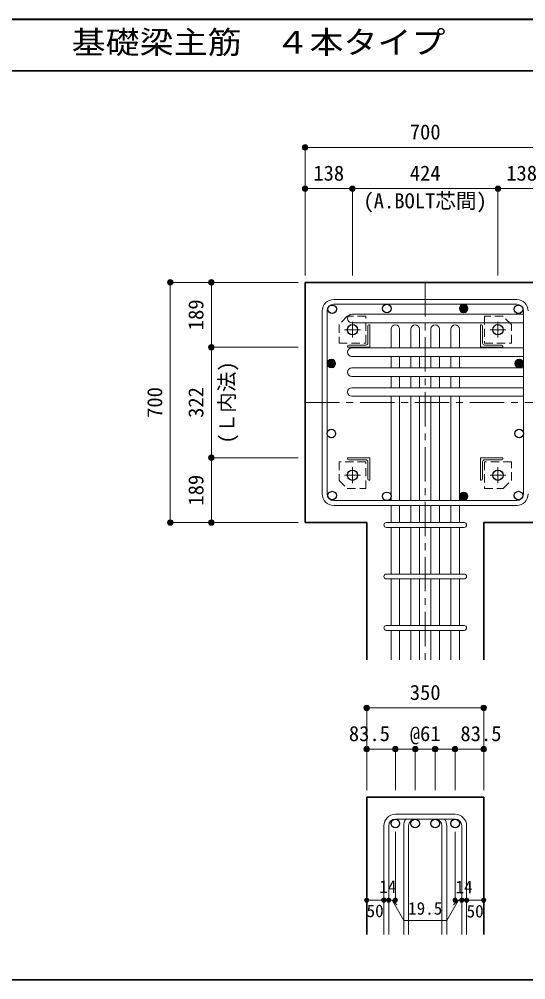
# Model space of a CAD drawing. Units: millimetres at full size, sheet at 1:20. Extents: x -3982 to 3969, y -2797 to 2801.
# Drawn here: x -705 to 771, y 2 to 2801 of the extents above; entities that cross this region are included whole.
import ezdxf
from ezdxf.enums import TextEntityAlignment as Align

# ---------------------------------------------------------------- set-up
doc = ezdxf.new("R2010")
doc.units = ezdxf.units.MM
doc.header["$LTSCALE"] = 20
doc.header["$PDMODE"] = 32
doc.header["$PDSIZE"] = 12
doc.linetypes.add('CHAIN1', pattern=[8, 5, -1, 1, -1])
doc.linetypes.add('DASHED1', pattern=[1.8, 1.2, -0.6])
for name, color, linetype, lineweight in [('6-1_躯体線', 2, 'Continuous', 35), ('6-2_A.Bolt_', 4, 'Continuous', 9), ('6-3_柱型主筋', 4, 'Continuous', 9), ('6-4_フープ', 7, 'Continuous', 18), ('6-5_梁主筋', 7, 'Continuous', 18), ('6-6_S.T.P.', 7, 'Continuous', 18), ('6-7_文字', 7, 'Continuous', 18), ('6-9', 4, 'DASHED1', 9), ('6-D_寸法', 4, 'Continuous', 9), ('F-0_枠', 6, 'Continuous', 40)]:
    doc.layers.add(name, color=color, linetype=linetype, lineweight=lineweight)
doc.styles.add('ＭＳ ゴシック', font='')
doc.styles.get('ＭＳ ゴシック').set_extended_font_data('MS Gothic')

msp = doc.modelspace()

# ---------------------------------------------------------------- linework, layer by layer
at = {"layer": '6-1_躯体線'}
for p, q in [((1228.29, 2034.12), (128.29, 2034.12)), ((128.29, 1334.12), (128.29, 2034.12)), ((648.79, 934.12), (648.79, 1334.12)), ((828.29, 1334.12), (648.79, 1334.12)), ((307.79, 534.12), (307.79, 134.12)), ((307.79, 534.12), (648.79, 534.12)), ((648.79, 534.12), (648.79, 134.12))]:
    msp.add_line(p, q, dxfattribs=at)
msp.add_lwpolyline([(307.79, 934.12), (307.79, 1334.12), (128.29, 1334.12)], dxfattribs=at)
at = {"layer": '6-2_A.Bolt_', "linetype": 'CHAIN1'}
for p, q in [((266.29, 1872.92), (266.29, 1919.42)), ((690.29, 1872.92), (690.29, 1919.42)), ((289.49, 1896.13), (242.99, 1896.13)), ((667.09, 1896.12), (713.59, 1896.12)), ((266.29, 1495.32), (266.29, 1448.83)), ((690.29, 1495.32), (690.29, 1448.82)), ((289.49, 1472.12), (242.99, 1472.12)), ((667.09, 1472.12), (713.59, 1472.12))]:
    msp.add_line(p, q, dxfattribs=at)
at = {"layer": '6-2_A.Bolt_'}
for p, q in [((311.29, 1907.12), (311.29, 1857.13)), ((317.29, 1910.12), (314.29, 1910.12)), ((317.29, 1910.12), (317.29, 1845.12)), ((639.29, 1910.12), (642.29, 1910.12)), ((639.29, 1910.12), (639.29, 1845.12)), ((645.29, 1907.12), (645.29, 1857.12)), ((252.29, 1845.12), (252.29, 1848.13)), ((255.29, 1851.12), (305.29, 1851.12)), ((701.29, 1851.12), (651.29, 1851.12)), ((704.29, 1845.12), (704.29, 1848.12)), ((252.29, 1845.12), (317.29, 1845.12)), ((704.29, 1845.12), (639.29, 1845.12)), ((252.29, 1523.12), (317.29, 1523.12)), ((252.29, 1523.12), (252.29, 1520.12)), ((255.29, 1517.12), (305.29, 1517.12)), ((317.29, 1458.12), (317.29, 1523.12)), ((704.29, 1523.12), (639.29, 1523.12)), ((639.29, 1458.12), (639.29, 1523.12)), ((701.29, 1517.12), (651.29, 1517.12)), ((704.29, 1523.12), (704.29, 1520.12)), ((311.29, 1461.12), (311.29, 1511.12)), ((645.29, 1461.12), (645.29, 1511.12)), ((317.29, 1458.12), (314.29, 1458.12)), ((639.29, 1458.12), (642.29, 1458.12))]:
    msp.add_line(p, q, dxfattribs=at)
at = {"layer": '6-2_A.Bolt_', "color": 3, "lineweight": 25}
for centre in [(266.29, 1896.13), (690.29, 1896.12), (266.29, 1472.12), (690.29, 1472.12)]:
    msp.add_circle(centre, 15, dxfattribs=at)
at = {"layer": '6-2_A.Bolt_'}
for centre, radius, start, end in [((314.29, 1907.12), 3, 90, 180), ((642.29, 1907.12), 3, 0, 90), ((255.29, 1848.13), 3, 90, 180), ((305.29, 1857.13), 6, 270, 0), ((651.29, 1857.12), 6, 180, 270), ((701.29, 1848.12), 3, 0, 90), ((255.29, 1520.12), 3, 180, 270), ((305.29, 1511.12), 6, 0, 90), ((651.29, 1511.12), 6, 90, 180), ((701.29, 1520.12), 3, 270, 0), ((314.29, 1461.12), 3, 180, 270), ((642.29, 1461.12), 3, 270, 0)]:
    msp.add_arc(centre, radius, start, end, dxfattribs=at)
at = {"layer": '6-3_柱型主筋', "color": 3, "lineweight": 25}
for centre in [(206.84, 1955.57), (366.29, 1957.62), (749.74, 1955.57), (204.79, 1593.64), (751.79, 1593.64), (206.84, 1412.67), (366.29, 1410.62), (749.74, 1412.67)]:
    msp.add_circle(centre, 12.5, dxfattribs=at)
at = {"layer": '6-3_柱型主筋'}
for centre, radius in [((590.29, 1957.62), 12.5), ((590.29, 1957.62), 11), ((590.29, 1957.62), 9.5), ((590.29, 1957.62), 8), ((590.29, 1957.62), 6.5), ((590.29, 1957.62), 5), ((590.29, 1957.62), 3.5), ((590.29, 1957.62), 2), ((590.29, 1957.62), 0.5), ((204.79, 1797.62), 12.5), ((204.79, 1797.62), 11), ((204.79, 1797.62), 9.5), ((204.79, 1797.62), 8), ((204.79, 1797.62), 6.5), ((204.79, 1797.62), 5), ((204.79, 1797.62), 3.5), ((204.79, 1797.62), 2), ((204.79, 1797.62), 0.5), ((751.79, 1797.62), 12.5), ((751.79, 1797.62), 11), ((751.79, 1797.62), 9.5), ((751.79, 1797.62), 8), ((751.79, 1797.62), 6.5), ((751.79, 1797.62), 5), ((751.79, 1797.62), 3.5), ((751.79, 1797.62), 2), ((751.79, 1797.62), 0.5), ((590.29, 1410.62), 12.5), ((590.29, 1410.62), 11), ((590.29, 1410.62), 9.5), ((590.29, 1410.62), 8), ((590.29, 1410.62), 6.5), ((590.29, 1410.62), 5), ((590.29, 1410.62), 3.5), ((590.29, 1410.62), 2), ((590.29, 1410.62), 0.5)]:
    msp.add_circle(centre, radius, dxfattribs=at)
at = {"layer": '6-4_フープ'}
for p, q in [((744.79, 1984.12), (211.79, 1984.12)), ((744.79, 1970.12), (211.79, 1970.12)), ((178.29, 1417.62), (178.29, 1950.62)), ((192.29, 1417.62), (192.29, 1950.62)), ((764.29, 1417.62), (764.29, 1950.62)), ((744.79, 1398.12), (211.79, 1398.12)), ((744.79, 1384.12), (211.79, 1384.12))]:
    msp.add_line(p, q, dxfattribs=at)
for centre, radius, start, end in [((211.79, 1950.62), 33.5, 90, 180), ((211.79, 1950.62), 19.5, 90, 180), ((744.79, 1950.62), 33.5, 0, 90), ((744.79, 1950.62), 19.5, 0, 90), ((211.79, 1417.62), 33.5, 180, 270), ((211.79, 1417.62), 19.5, 180, 270), ((744.79, 1417.62), 19.5, 270, 0), ((744.79, 1417.62), 33.5, 270, 0)]:
    msp.add_arc(centre, radius, start, end, dxfattribs=at)
at = {"layer": '6-5_梁主筋'}
for p, q in [((264.79, 1941.07), (764.29, 1941.07)), ((264.79, 1916.07), (764.29, 1916.07)), ((378.79, 1897.62), (378.79, 1843.12)), ((403.79, 1897.62), (403.79, 1843.12)), ((436.79, 1897.62), (436.79, 1843.12)), ((461.79, 1897.62), (461.79, 1843.12)), ((494.79, 1897.62), (494.79, 1843.12)), ((519.79, 1897.62), (519.79, 1843.12)), ((552.79, 1897.62), (552.79, 1843.12)), ((577.79, 1897.62), (577.79, 1843.12)), ((264.79, 1843.12), (764.29, 1843.12)), ((264.79, 1818.12), (764.29, 1818.12)), ((378.79, 1818.12), (378.79, 1785.12)), ((403.79, 1818.12), (403.79, 1785.12)), ((436.79, 1818.12), (436.79, 1785.12)), ((461.79, 1818.12), (461.79, 1785.12)), ((494.79, 1818.12), (494.79, 1785.12)), ((519.79, 1818.12), (519.79, 1785.12)), ((552.79, 1818.12), (552.79, 1785.12)), ((577.79, 1818.12), (577.79, 1785.12)), ((264.79, 1785.12), (764.29, 1785.12)), ((264.79, 1760.12), (764.29, 1760.12)), ((378.79, 1760.12), (378.79, 1727.12)), ((403.79, 1760.12), (403.79, 1727.12)), ((436.79, 1760.12), (436.79, 1727.12)), ((461.79, 1760.12), (461.79, 1727.12)), ((494.79, 1760.12), (494.79, 1727.12)), ((519.79, 1760.12), (519.79, 1727.12)), ((552.79, 1760.12), (552.79, 1727.12)), ((577.79, 1760.12), (577.79, 1727.12)), ((264.79, 1727.12), (764.29, 1727.12)), ((264.79, 1702.12), (764.29, 1702.12)), ((378.79, 1702.12), (378.79, 1398.12)), ((403.79, 1702.12), (403.79, 1398.12)), ((436.79, 1702.12), (436.79, 1398.12)), ((461.79, 1702.12), (461.79, 1398.12)), ((494.79, 1702.12), (494.79, 1398.12)), ((519.79, 1702.12), (519.79, 1398.12)), ((552.79, 1702.12), (552.79, 1398.12)), ((577.79, 1702.12), (577.79, 1398.12)), ((378.79, 1384.12), (378.79, 1334.12)), ((403.79, 1384.12), (403.79, 1334.12)), ((436.79, 1384.12), (436.79, 1334.12)), ((461.79, 1384.12), (461.79, 1334.12)), ((494.79, 1384.12), (494.79, 1334.12)), ((519.79, 1384.12), (519.79, 1334.12)), ((552.79, 1384.12), (552.79, 1334.12)), ((577.79, 1384.12), (577.79, 1334.12)), ((378.79, 1320.12), (378.79, 1184.12)), ((403.79, 1320.12), (403.79, 1184.12)), ((436.79, 1320.12), (436.79, 1184.12)), ((461.79, 1320.12), (461.79, 1184.12)), ((494.79, 1320.12), (494.79, 1184.12)), ((519.79, 1320.12), (519.79, 1184.12)), ((552.79, 1320.12), (552.79, 1184.12)), ((577.79, 1320.12), (577.79, 1184.12)), ((378.79, 1170.12), (378.79, 1034.12)), ((403.79, 1170.12), (403.79, 1034.12)), ((436.79, 1170.12), (436.79, 1034.12)), ((461.79, 1170.12), (461.79, 1034.12)), ((494.79, 1170.12), (494.79, 1034.12)), ((519.79, 1170.12), (519.79, 1034.12)), ((552.79, 1170.12), (552.79, 1034.12)), ((577.79, 1170.12), (577.79, 1034.12)), ((378.79, 1020.12), (378.79, 934.12)), ((403.79, 1020.12), (403.79, 934.12)), ((436.79, 1020.12), (436.79, 934.12)), ((461.79, 1020.12), (461.79, 934.12)), ((494.79, 1020.12), (494.79, 934.12)), ((519.79, 1020.12), (519.79, 934.12)), ((552.79, 1020.12), (552.79, 934.12)), ((577.79, 1020.12), (577.79, 934.12))]:
    msp.add_line(p, q, dxfattribs=at)
at = {"layer": '6-5_梁主筋', "color": 3, "lineweight": 25}
for centre in [(391.29, 457.62), (449.29, 457.62), (507.29, 457.62), (565.29, 457.62)]:
    msp.add_circle(centre, 12.5, dxfattribs=at)
at = {"layer": '6-5_梁主筋'}
for centre, start, end in [((264.79, 1928.57), 90, 180), ((264.79, 1928.57), 180, 270), ((391.29, 1897.62), 90, 180), ((391.29, 1897.62), 0, 90), ((449.29, 1897.62), 90, 180), ((449.29, 1897.62), 0, 90), ((507.29, 1897.62), 90, 180), ((507.29, 1897.62), 0, 90), ((565.29, 1897.62), 90, 180), ((565.29, 1897.62), 0, 90), ((264.79, 1830.62), 90, 180), ((264.79, 1830.62), 180, 270), ((264.79, 1772.62), 90, 180), ((264.79, 1772.62), 180, 270), ((264.79, 1714.62), 90, 180), ((264.79, 1714.62), 180, 270)]:
    msp.add_arc(centre, 12.5, start, end, dxfattribs=at)
at = {"layer": '6-6_S.T.P.'}
for p, q in [((364.79, 1334.12), (591.79, 1334.12)), ((364.79, 1320.12), (591.79, 1320.12)), ((364.79, 1184.12), (591.79, 1184.12)), ((364.79, 1170.12), (591.79, 1170.12)), ((364.79, 1034.12), (591.79, 1034.12)), ((364.79, 1020.12), (591.79, 1020.12)), ((565.29, 484.12), (391.29, 484.12)), ((357.79, 450.62), (357.79, 134.12)), ((371.79, 450.62), (371.79, 134.12)), ((565.29, 470.12), (391.29, 470.12)), ((415.79, 450.62), (415.79, 134.12)), ((429.79, 450.62), (429.79, 134.12)), ((526.79, 450.62), (526.79, 134.12)), ((540.79, 450.62), (540.79, 134.12)), ((584.79, 450.62), (584.79, 134.12)), ((598.79, 450.62), (598.79, 134.12))]:
    msp.add_line(p, q, dxfattribs=at)
for centre, radius, start, end in [((364.79, 1327.12), 7, 90, 270), ((364.79, 1327.12), 7, 90, 270), ((364.79, 1327.12), 7, 90, 270), ((364.79, 1327.12), 7, 90, 270), ((591.79, 1327.12), 7, 270, 90), ((591.79, 1327.12), 7, 270, 90), ((591.79, 1327.12), 7, 270, 90), ((591.79, 1327.12), 7, 270, 90), ((364.79, 1177.12), 7, 90, 270), ((591.79, 1177.12), 7, 270, 90), ((364.79, 1027.12), 7, 90, 270), ((591.79, 1027.12), 7, 270, 90), ((391.29, 450.62), 33.5, 90, 180), ((565.29, 450.62), 33.5, 0, 90), ((391.29, 450.62), 19.5, 90, 180), ((449.29, 450.62), 33.5, 144.40235, 180), ((449.29, 450.62), 19.5, 90, 180), ((507.29, 450.62), 19.5, 0, 90), ((507.29, 450.62), 33.5, 0, 35.59765), ((565.29, 450.62), 19.5, 0, 90)]:
    msp.add_arc(centre, radius, start, end, dxfattribs=at)
at = {"layer": '6-9'}
for points in [[(227.29, 1911.12), (227.29, 1857.13), (305.29, 1857.13), (305.29, 1935.13), (251.29, 1935.13)], [(705.29, 1935.12), (651.29, 1935.12), (651.29, 1857.12), (729.29, 1857.12), (729.29, 1911.12)], [(251.29, 1433.12), (305.29, 1433.12), (305.29, 1511.12), (227.29, 1511.12), (227.29, 1457.12)], [(729.29, 1457.12), (729.29, 1511.12), (651.29, 1511.12), (651.29, 1433.12), (705.29, 1433.12)]]:
    msp.add_lwpolyline(points, close=True, dxfattribs=at)
at = {"layer": '6-D_寸法'}
for p, q in [((128.29, 2427.15), (828.29, 2427.15)), ((128.29, 2307.15), (266.29, 2307.15)), ((266.29, 2307.15), (266.29, 2054.12)), ((266.29, 2307.15), (690.29, 2307.15)), ((690.29, 2307.15), (690.29, 2054.12)), ((690.29, 2307.15), (828.29, 2307.15)), ((-264.74, 2034.12), (-144.74, 2034.12)), ((-264.74, 2034.12), (-264.74, 1334.12)), ((-144.74, 2034.12), (108.29, 2034.12)), ((-144.74, 2034.12), (-144.74, 1845.12)), ((-144.74, 1845.12), (108.29, 1845.12)), ((-144.74, 1845.12), (-144.74, 1523.12)), ((-144.74, 1523.12), (108.29, 1523.12)), ((-144.74, 1523.12), (-144.74, 1334.12)), ((307.79, 794.12), (648.79, 794.12)), ((648.79, 794.12), (648.79, 674.12)), ((307.79, 674.12), (307.79, 554.12)), ((391.29, 674.12), (391.29, 554.12)), ((449.29, 674.12), (449.29, 554.12)), ((507.29, 674.12), (507.29, 554.12)), ((565.29, 674.12), (565.29, 554.12)), ((648.79, 674.12), (648.79, 554.12)), ((391.29, 234.12), (391.29, 433.45)), ((565.29, 234.12), (565.29, 433.45)), ((307.79, 234.12), (357.79, 234.12)), ((357.79, 234.12), (391.29, 234.12)), ((381.54, 234.12), (395.68, 219.98)), ((381.54, 234.12), (415.76, 174.85)), ((575.04, 234.12), (540.82, 174.85)), ((575.04, 234.12), (560.9, 219.98)), ((565.29, 234.12), (648.79, 234.12)), ((584.79, 234.12), (598.79, 234.12)), ((415.76, 174.85), (540.82, 174.85))]:
    msp.add_line(p, q, dxfattribs=at)
at = {"layer": '6-D_寸法', "linetype": 'CHAIN1'}
for p, q in [((478.29, 2034.12), (478.29, 934.12)), ((128.29, 1684.12), (828.29, 1684.12))]:
    msp.add_line(p, q, dxfattribs=at)
at = {"layer": '6-D_寸法'}
for points in [[(128.29, 2427.15), (128.29, 2307.15), (128.29, 2054.12)], [(-264.74, 1334.12), (-144.74, 1334.12), (108.29, 1334.12)], [(307.79, 794.12), (307.79, 674.12), (391.29, 674.12)], [(391.29, 674.12), (449.29, 674.12), (648.79, 674.12)]]:
    msp.add_lwpolyline(points, dxfattribs=at)
for centre, radius in [((128.29, 2427.15), 8), ((128.29, 2427.15), 7.2), ((128.29, 2427.15), 6.4), ((128.29, 2427.15), 5.6), ((128.29, 2427.15), 4.8), ((128.29, 2427.15), 4), ((128.29, 2427.15), 3.2), ((128.29, 2427.15), 2.4), ((128.29, 2427.15), 1.6), ((128.29, 2427.15), 0.8), ((128.29, 2307.15), 8), ((128.29, 2307.15), 7.2), ((128.29, 2307.15), 6.4), ((128.29, 2307.15), 5.6), ((128.29, 2307.15), 4.8), ((128.29, 2307.15), 4), ((128.29, 2307.15), 3.2), ((128.29, 2307.15), 2.4), ((128.29, 2307.15), 1.6), ((128.29, 2307.15), 0.8), ((266.29, 2307.15), 8), ((266.29, 2307.15), 7.2), ((266.29, 2307.15), 6.4), ((266.29, 2307.15), 5.6), ((266.29, 2307.15), 4.8), ((266.29, 2307.15), 4), ((266.29, 2307.15), 3.2), ((266.29, 2307.15), 2.4), ((266.29, 2307.15), 1.6), ((266.29, 2307.15), 0.8), ((690.29, 2307.15), 8), ((690.29, 2307.15), 7.2), ((690.29, 2307.15), 6.4), ((690.29, 2307.15), 5.6), ((690.29, 2307.15), 4.8), ((690.29, 2307.15), 4), ((690.29, 2307.15), 3.2), ((690.29, 2307.15), 2.4), ((690.29, 2307.15), 1.6), ((690.29, 2307.15), 0.8), ((-264.74, 2034.12), 8), ((-264.74, 2034.12), 7.2), ((-264.74, 2034.12), 6.4), ((-264.74, 2034.12), 5.6), ((-264.74, 2034.12), 4.8), ((-264.74, 2034.12), 4), ((-264.74, 2034.12), 3.2), ((-264.74, 2034.12), 2.4), ((-264.74, 2034.12), 1.6), ((-264.74, 2034.12), 0.8), ((-144.74, 2034.12), 8), ((-144.74, 2034.12), 7.2), ((-144.74, 2034.12), 6.4), ((-144.74, 2034.12), 5.6), ((-144.74, 2034.12), 4.8), ((-144.74, 2034.12), 4), ((-144.74, 2034.12), 3.2), ((-144.74, 2034.12), 2.4), ((-144.74, 2034.12), 1.6), ((-144.74, 2034.12), 0.8), ((-144.74, 1845.12), 8), ((-144.74, 1845.12), 7.2), ((-144.74, 1845.12), 6.4), ((-144.74, 1845.12), 5.6), ((-144.74, 1845.12), 4.8), ((-144.74, 1845.12), 4), ((-144.74, 1845.12), 3.2), ((-144.74, 1845.12), 2.4), ((-144.74, 1845.12), 1.6), ((-144.74, 1845.12), 0.8), ((-144.74, 1523.12), 8), ((-144.74, 1523.12), 7.2), ((-144.74, 1523.12), 6.4), ((-144.74, 1523.12), 5.6), ((-144.74, 1523.12), 4.8), ((-144.74, 1523.12), 4), ((-144.74, 1523.12), 3.2), ((-144.74, 1523.12), 2.4), ((-144.74, 1523.12), 1.6), ((-144.74, 1523.12), 0.8), ((-264.74, 1334.12), 8), ((-264.74, 1334.12), 7.2), ((-264.74, 1334.12), 6.4), ((-264.74, 1334.12), 5.6), ((-264.74, 1334.12), 4.8), ((-264.74, 1334.12), 4), ((-264.74, 1334.12), 3.2), ((-264.74, 1334.12), 2.4), ((-264.74, 1334.12), 1.6), ((-264.74, 1334.12), 0.8), ((-144.74, 1334.12), 8), ((-144.74, 1334.12), 7.2), ((-144.74, 1334.12), 6.4), ((-144.74, 1334.12), 5.6), ((-144.74, 1334.12), 4.8), ((-144.74, 1334.12), 4), ((-144.74, 1334.12), 3.2), ((-144.74, 1334.12), 2.4), ((-144.74, 1334.12), 1.6), ((-144.74, 1334.12), 0.8), ((307.79, 794.12), 8), ((307.79, 794.12), 7.2), ((307.79, 794.12), 6.4), ((307.79, 794.12), 5.6), ((307.79, 794.12), 4.8), ((307.79, 794.12), 4), ((307.79, 794.12), 3.2), ((307.79, 794.12), 2.4), ((307.79, 794.12), 1.6), ((307.79, 794.12), 0.8), ((648.79, 794.12), 8), ((648.79, 794.12), 7.2), ((648.79, 794.12), 6.4), ((648.79, 794.12), 5.6), ((648.79, 794.12), 4.8), ((648.79, 794.12), 4), ((648.79, 794.12), 3.2), ((648.79, 794.12), 2.4), ((648.79, 794.12), 1.6), ((648.79, 794.12), 0.8), ((307.79, 674.12), 8), ((307.79, 674.12), 7.2), ((307.79, 674.12), 6.4), ((307.79, 674.12), 5.6), ((307.79, 674.12), 4.8), ((307.79, 674.12), 4), ((307.79, 674.12), 3.2), ((307.79, 674.12), 2.4), ((307.79, 674.12), 1.6), ((307.79, 674.12), 0.8), ((391.29, 674.12), 8), ((391.29, 674.12), 7.2), ((391.29, 674.12), 6.4), ((391.29, 674.12), 5.6), ((391.29, 674.12), 4.8), ((391.29, 674.12), 4), ((391.29, 674.12), 3.2), ((391.29, 674.12), 2.4), ((391.29, 674.12), 1.6), ((391.29, 674.12), 0.8), ((449.29, 674.12), 8), ((449.29, 674.12), 7.2), ((449.29, 674.12), 6.4), ((449.29, 674.12), 5.6), ((449.29, 674.12), 4.8), ((449.29, 674.12), 4), ((449.29, 674.12), 3.2), ((449.29, 674.12), 2.4), ((449.29, 674.12), 1.6), ((449.29, 674.12), 0.8), ((507.29, 674.12), 8), ((507.29, 674.12), 7.2), ((507.29, 674.12), 6.4), ((507.29, 674.12), 5.6), ((507.29, 674.12), 4.8), ((507.29, 674.12), 4), ((507.29, 674.12), 3.2), ((507.29, 674.12), 2.4), ((507.29, 674.12), 1.6), ((507.29, 674.12), 0.8), ((565.29, 674.12), 8), ((565.29, 674.12), 7.2), ((565.29, 674.12), 6.4), ((565.29, 674.12), 5.6), ((565.29, 674.12), 4.8), ((565.29, 674.12), 4), ((565.29, 674.12), 3.2), ((565.29, 674.12), 2.4), ((565.29, 674.12), 1.6), ((565.29, 674.12), 0.8), ((648.79, 674.12), 8), ((648.79, 674.12), 7.2), ((648.79, 674.12), 6.4), ((648.79, 674.12), 5.6), ((648.79, 674.12), 4.8), ((648.79, 674.12), 4), ((648.79, 674.12), 3.2), ((648.79, 674.12), 2.4), ((648.79, 674.12), 1.6), ((648.79, 674.12), 0.8), ((307.79, 234.12), 4), ((307.79, 234.12), 3.6), ((307.79, 234.12), 3.2), ((307.79, 234.12), 2.8), ((307.79, 234.12), 2.4), ((307.79, 234.12), 2), ((307.79, 234.12), 1.6), ((307.79, 234.12), 1.2), ((307.79, 234.12), 0.8), ((307.79, 234.12), 0.4), ((357.79, 234.12), 4), ((357.79, 234.12), 3.6), ((357.79, 234.12), 3.2), ((357.79, 234.12), 2.8), ((357.79, 234.12), 2.4), ((357.79, 234.12), 2), ((357.79, 234.12), 1.6), ((357.79, 234.12), 1.2), ((357.79, 234.12), 0.8), ((357.79, 234.12), 0.4), ((371.79, 234.12), 4), ((371.79, 234.12), 3.6), ((371.79, 234.12), 3.2), ((371.79, 234.12), 2.8), ((371.79, 234.12), 2.4), ((371.79, 234.12), 2), ((371.79, 234.12), 1.6), ((371.79, 234.12), 1.2), ((371.79, 234.12), 0.8), ((371.79, 234.12), 0.4), ((391.29, 234.12), 4), ((391.29, 234.12), 3.6), ((391.29, 234.12), 3.2), ((391.29, 234.12), 2.8), ((391.29, 234.12), 2.4), ((391.29, 234.12), 2), ((391.29, 234.12), 1.6), ((391.29, 234.12), 1.2), ((391.29, 234.12), 0.8), ((391.29, 234.12), 0.4), ((565.29, 234.12), 4), ((565.29, 234.12), 3.6), ((565.29, 234.12), 3.2), ((565.29, 234.12), 2.8), ((565.29, 234.12), 2.4), ((565.29, 234.12), 2), ((565.29, 234.12), 1.6), ((565.29, 234.12), 1.2), ((565.29, 234.12), 0.8), ((565.29, 234.12), 0.4), ((584.79, 234.12), 4), ((584.79, 234.12), 3.6), ((584.79, 234.12), 3.2), ((584.79, 234.12), 2.8), ((584.79, 234.12), 2.4), ((584.79, 234.12), 2), ((584.79, 234.12), 1.6), ((584.79, 234.12), 1.2), ((584.79, 234.12), 0.8), ((584.79, 234.12), 0.4), ((598.79, 234.12), 4), ((598.79, 234.12), 3.6), ((598.79, 234.12), 3.2), ((598.79, 234.12), 2.8), ((598.79, 234.12), 2.4), ((598.79, 234.12), 2), ((598.79, 234.12), 1.6), ((598.79, 234.12), 1.2), ((598.79, 234.12), 0.8), ((598.79, 234.12), 0.4), ((648.79, 234.12), 4), ((648.79, 234.12), 3.6), ((648.79, 234.12), 3.2), ((648.79, 234.12), 2.8), ((648.79, 234.12), 2.4), ((648.79, 234.12), 2), ((648.79, 234.12), 1.6), ((648.79, 234.12), 1.2), ((648.79, 234.12), 0.8), ((648.79, 234.12), 0.4)]:
    msp.add_circle(centre, radius, dxfattribs=at)
at = {"layer": '6-D_寸法', "color": 7}
for p in [(128.29, 2427.15), (128.29, 2307.15), (266.29, 2307.15), (690.29, 2307.15), (-264.74, 2034.12), (-144.74, 2034.12), (-144.74, 1845.12), (-144.74, 1523.12), (-264.74, 1334.12), (-144.74, 1334.12), (307.79, 794.12), (648.79, 794.12), (307.79, 674.12), (391.29, 674.12), (449.29, 674.12), (507.29, 674.12), (565.29, 674.12), (648.79, 674.12), (307.79, 234.12), (357.79, 234.12), (371.79, 234.12), (391.29, 234.12), (565.29, 234.12), (584.79, 234.12), (598.79, 234.12), (648.79, 234.12)]:
    msp.add_point(p, dxfattribs=at)
at = {"layer": 'F-0_枠'}
msp.add_line((-3981.92, 2800.77), (3969.4, 2800.77), dxfattribs=at)
at = {"layer": 'F-0_枠', "color": 2, "lineweight": 35}
for p, q in [((-3981.92, 2650.77), (2482.4, 2650.77)), ((2482.4, 1.97), (-3981.92, 1.97))]:
    msp.add_line(p, q, dxfattribs=at)

# ---------------------------------------------------------------- texts
at = {"layer": '6-7_文字', "color": 2, "style": 'ＭＳ ゴシック', "width": 1.1}
msp.add_text('\u3000\u3000基礎梁主筋\u3000４本タイプ', height=65.98, dxfattribs=at).set_placement((-749.76, 2680.77), align=Align.BOTTOM_LEFT)
at = {"layer": '6-D_寸法', "style": 'ＭＳ ゴシック'}
for s, height, p in [('700', 43.99, (433.29, 2437.15)), ('138', 43.99, (152.29, 2317.15)), ('424', 43.99, (433.29, 2317.15)), ('138', 43.99, (714.29, 2317.15)), ('(A.BOLT芯間)', 43.99, (298.29, 2236.42)), ('350', 43.99, (433.29, 804.12)), ('83.5', 43.99, (255.79, 684.12)), ('@61', 43.99, (433.29, 684.12)), ('83.5', 43.99, (580.79, 684.12)), ('14', 36.66, (344.48, 244.2)), ('14', 36.66, (566.34, 243.31)), ('19.5', 36.66, (428.29, 180.65)), ('50', 36.66, (307.33, 173.54)), ('50', 36.66, (598.72, 172.63))]:
    msp.add_text(s, height=height, dxfattribs=at).set_placement(p, align=Align.BOTTOM_LEFT)
for s, p in [('189', (-154.74, 1894.62)), ('(Ｌ内法)', (-64.52, 1564.12)), ('700', (-274.74, 1639.12)), ('322', (-154.74, 1639.12)), ('189', (-154.74, 1383.62))]:
    msp.add_text(s, height=43.99, rotation=90, dxfattribs=at).set_placement(p, align=Align.BOTTOM_LEFT)

doc.saveas('drawing.dxf')
